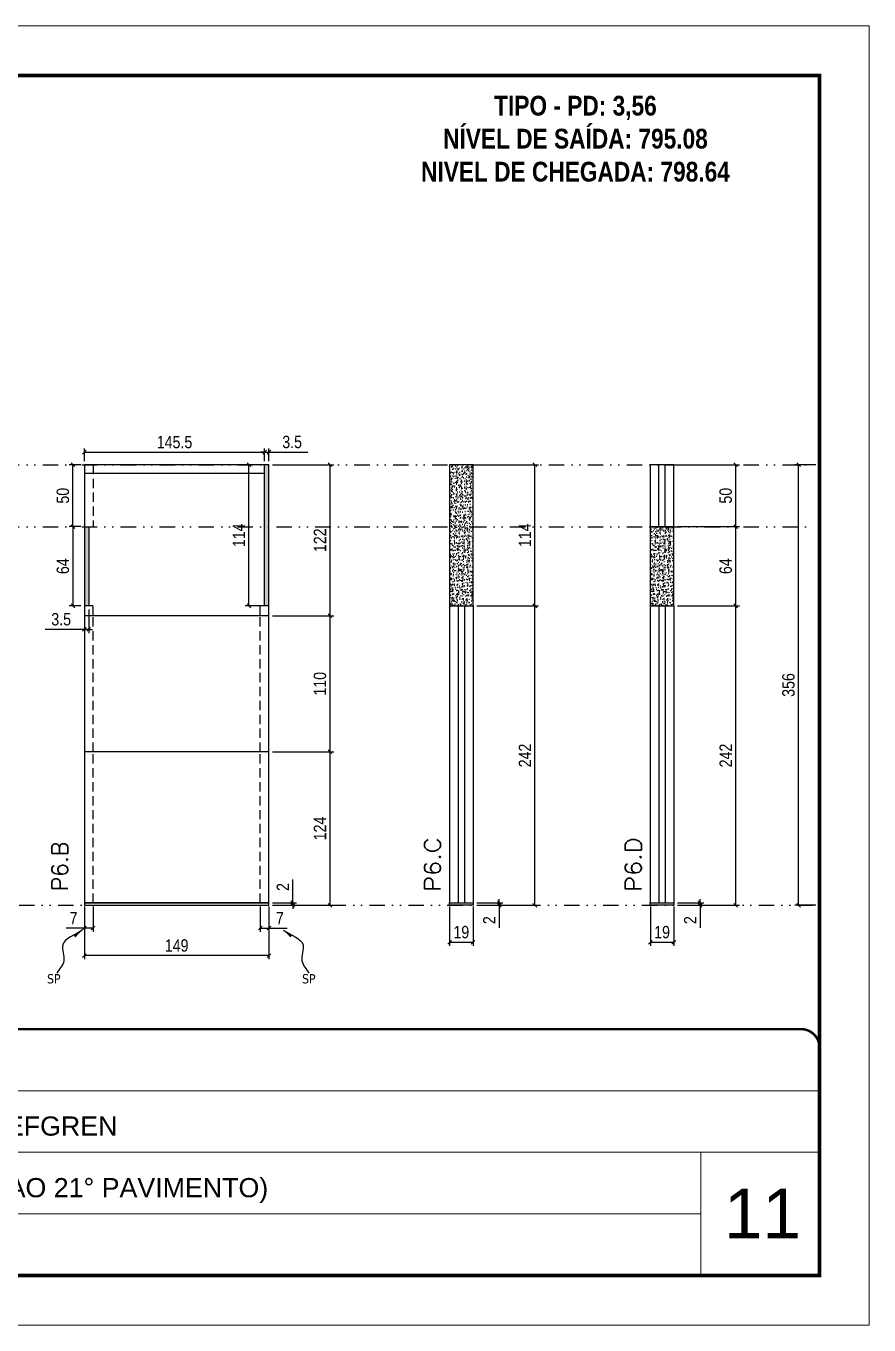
# Model space of a CAD drawing. Extents: x 14400 to 27878, y -21631 to 6985.
# Drawn here: x 18401 to 19082, y 3638 to 4688 of the extents above; entities that cross this region are included whole.
import ezdxf

# ---------------------------------------------------------------- set-up
doc = ezdxf.new("R2010")
doc.units = 0
for name, pattern in [('CONTINUO', [0]), ('DASHED', [0.75, 0.5, -0.25]), ('DIVIDE2', [0.625, 0.25, -0.125, 0, -0.125, 0, -0.125]), ('HIDDEN', [0.375, 0.25, -0.125])]:
    doc.linetypes.add(name, pattern=pattern)
for name, color, linetype, lineweight in [('CARIMBO', 255, 'Continuous', 9), ('Folhas', 255, 'Continuous', 9), ('SARRAFO DE PRESSAO', 251, 'DASHED', 9), ('Texto Seção', 7, 'Continuous', 15)]:
    doc.layers.add(name, color=color, linetype=linetype, lineweight=lineweight)
for name, color, linetype in [('COTA', 241, 'Continuous'), ('NOMENCLATURA', 7, 'Continuous'), ('Nível', 160, 'Continuous'), ('Painéis', 200, 'Continuous'), ('SARR_2.2x7', 40, 'Continuous'), ('Sarrafo de Pressão', 42, 'HIDDEN'), ('texto', 7, 'Continuous')]:
    doc.layers.add(name, color=color, linetype=linetype)
doc.styles.add('ARIAL', font='arial.ttf')
doc.styles.add('COTA TECNICA', font='techl___.ttf', dxfattribs={"height": 10})
doc.styles.add('COTA TECNICA-50', font='techl___.ttf', dxfattribs={"height": 10})
doc.styles.add('REGUA-120', font='ROMANS.shx', dxfattribs={"height": 15})
doc.styles.add('ROMANC', font='techb___.ttf', dxfattribs={"height": 2.5})
doc.styles.get("Standard").update_dxf_attribs({"font": 'arial.ttf'})
doc.dimstyles.new('COTA PAINEL-50', dxfattribs={"dimtxt": 10, "dimasz": 3, "dimexe": 3, "dimexo": 3, "dimgap": 3, "dimtad": 1, "dimdec": 1, "dimzin": 12, "dimdsep": 46, "dimtxsty": 'COTA TECNICA-50', "dimblk1": 'OBLIQUE', "dimblk2": 'OBLIQUE', "dimsah": 1, "dimcen": 0.9, "dimclrd": 4, "dimclre": 4, "dimclrt": 240, "dimadec": 1, "dimazin": 3, "dimtfac": 1, "dimtdec": 1, "dimtmove": 0, "dimatfit": 3, "dimfxl": 1, "dimtolj": 1, "dimtzin": 12, "dimarcsym": 0})
doc.dimstyles.new('PAINEL', dxfattribs={"dimtxt": 10, "dimasz": 3, "dimexe": 3, "dimexo": 3, "dimgap": 3, "dimtad": 1, "dimdec": 1, "dimzin": 12, "dimdsep": 46, "dimtxsty": 'COTA TECNICA', "dimblk1": 'OBLIQUE', "dimblk2": 'OBLIQUE', "dimsah": 1, "dimcen": 0.9, "dimclrd": 4, "dimclre": 4, "dimclrt": 240, "dimadec": 1, "dimazin": 3, "dimtfac": 1, "dimtdec": 1, "dimtmove": 0, "dimatfit": 3, "dimfxl": 1, "dimtolj": 1, "dimtzin": 12, "dimarcsym": 0})
doc.dimstyles.get("Standard").update_dxf_attribs({"dimtxt": 0.18, "dimasz": 0.18, "dimexe": 0.18, "dimexo": 0.0625, "dimgap": 0.09, "dimtad": 0, "dimtih": 1, "dimtoh": 1, "dimdec": 4, "dimzin": 0, "dimdsep": 46, "dimtxsty": 'Standard', "dimcen": 0.09, "dimadec": 0, "dimazin": 0, "dimtfac": 1, "dimtdec": 4, "dimtofl": 0, "dimtmove": 0, "dimatfit": 3, "dimfxl": 1, "dimtolj": 1, "dimtzin": 0, "dimarcsym": 0})

# ---------------------------------------------------------------- blocks, each defined once
blk = doc.blocks.new('9999999999')
at = {"color": 30, "linetype": 'CONTINUO'}
for p, q in [((98564.6, 34379.6), (99584, 34379.6)), ((98564.6, 34329.8), (99488, 34329.8)), ((99584, 34329.8), (99488, 34329.8)), ((99488, 34329.8), (99488, 34230.2)), ((98564.6, 34280), (99488, 34280))]:
    blk.add_line(p, q, dxfattribs=at)
at = {"color": 30, "linetype": 'CONTINUO', "const_width": 2}
blk.add_lwpolyline([(99584, 34230.2), (99584, 34414.4, 0.414214), (99569, 34429.4), (98229, 34429.4, 0.414214), (98214, 34414.4), (98214, 34245.2, 0.414214), (98229, 34230.2), (99584, 34230.2)], format="xyb", dxfattribs=at)
at = {"layer": 'Folhas'}
blk.add_lwpolyline([(98139, 34190.2), (99624, 34190.2), (99624, 35240.2), (98139, 35240.2)], close=True, dxfattribs=at)
at = {"layer": 'Folhas', "color": 30, "const_width": 3}
blk.add_lwpolyline([(98214, 34230.2), (99584, 34230.2), (99584, 35200.2), (98214, 35200.2)], close=True, dxfattribs=at)
at = {"color": 7, "linetype": 'Continuous', "ltscale": 5, "style": 'ARIAL'}
for s, p in [('LEAF LOEFGREN', (98837.7, 34343.3)), ('TIPO (7° AO 21° PAVIMENTO)', (98837.7, 34293.5))]:
    blk.add_text(s, height=15.483, dxfattribs=at).set_placement(p)
blk = doc.blocks.new('_Oblique')
at = {"color": 0, "linetype": 'ByBlock', "lineweight": -2}
blk.add_line((-0.5, -0.5), (0.5, 0.5), dxfattribs=at)
blk = doc.blocks.new('*D1038')
at = {"layer": 'COTA', "color": 4, "lineweight": -2, "transparency": 16777216}
for p, q in [((19039, 4332.9), (19022.1, 4332.9)), ((19025.1, 3976.9), (19025.1, 4332.9)), ((19039, 3976.9), (19022.1, 3976.9))]:
    blk.add_line(p, q, dxfattribs=at)
at = {"layer": 'Defpoints', "color": 0, "transparency": 16777216}
for p in [(19025.1, 4332.9), (19042, 4332.9), (19042, 3976.9)]:
    blk.add_point(p, dxfattribs=at)
at = {"layer": 'COTA', "color": 4, "lineweight": -2, "transparency": 16777216, "xscale": 3, "yscale": 3, "zscale": 3}
for p, rotation in [((19025.1, 4332.9), 90), ((19025.1, 3976.9), 270)]:
    blk.add_blockref('_Oblique', p, dxfattribs=dict(at, rotation=rotation))
at = {"layer": 'COTA', "color": 240, "transparency": 16777216, "insert": (19016.9, 4154.9), "char_height": 10, "attachment_point": 5, "rotation": 90, "style": 'COTA TECNICA'}
blk.add_mtext('\\A1;356', dxfattribs=at)
blk = doc.blocks.new('*D1028')
at = {"layer": 'COTA', "color": 4, "lineweight": -2, "transparency": 16777216}
for p, q in [((18448.1, 3975.9), (18448.1, 3933.2)), ((18597.1, 3975.9), (18597.1, 3933.2)), ((18597.1, 3936.2), (18448.1, 3936.2))]:
    blk.add_line(p, q, dxfattribs=at)
at = {"layer": 'Defpoints', "color": 0, "transparency": 16777216}
for p in [(18448.1, 3978.9), (18597.1, 3978.9), (18448.1, 3936.2)]:
    blk.add_point(p, dxfattribs=at)
at = {"layer": 'COTA', "color": 4, "lineweight": -2, "transparency": 16777216, "xscale": 3, "yscale": 3, "zscale": 3, "rotation": 180}
blk.add_blockref('_Oblique', (18448.1, 3936.2), dxfattribs=at)
at = {"layer": 'COTA', "color": 4, "lineweight": -2, "transparency": 16777216, "xscale": 3, "yscale": 3, "zscale": 3}
blk.add_blockref('_Oblique', (18597.1, 3936.2), dxfattribs=at)
at = {"layer": 'COTA', "color": 240, "transparency": 16777216, "insert": (18522.6, 3944.3), "char_height": 10, "attachment_point": 5, "style": 'COTA TECNICA'}
blk.add_mtext('\\A1;149', dxfattribs=at)
blk = doc.blocks.new('*D1029')
at = {"layer": 'COTA', "color": 4, "lineweight": -2, "transparency": 16777216}
for p, q in [((18590.1, 3975.9), (18590.1, 3955.4)), ((18597.1, 3973.9), (18597.1, 3955.4)), ((18590.1, 3958.4), (18597.1, 3958.4)), ((18597.1, 3958.4), (18611.9, 3958.4))]:
    blk.add_line(p, q, dxfattribs=at)
at = {"layer": 'Defpoints', "color": 0, "transparency": 16777216}
for p in [(18590.1, 3978.9), (18597.1, 3976.9), (18597.1, 3958.4)]:
    blk.add_point(p, dxfattribs=at)
at = {"layer": 'COTA', "color": 4, "lineweight": -2, "transparency": 16777216, "xscale": 3, "yscale": 3, "zscale": 3, "rotation": 180}
blk.add_blockref('_Oblique', (18590.1, 3958.4), dxfattribs=at)
at = {"layer": 'COTA', "color": 4, "lineweight": -2, "transparency": 16777216, "xscale": 3, "yscale": 3, "zscale": 3}
blk.add_blockref('_Oblique', (18597.1, 3958.4), dxfattribs=at)
at = {"layer": 'COTA', "color": 240, "transparency": 16777216, "insert": (18606, 3966.4), "char_height": 10, "attachment_point": 5, "style": 'COTA TECNICA-50'}
blk.add_mtext('\\A1;7', dxfattribs=at)
blk = doc.blocks.new('*D1030')
at = {"layer": 'COTA', "color": 4, "lineweight": -2, "transparency": 16777216}
for p, q in [((18448.1, 3973.9), (18448.1, 3955.4)), ((18455.1, 3975.9), (18455.1, 3955.4)), ((18448.1, 3958.4), (18433.4, 3958.4)), ((18455.1, 3958.4), (18448.1, 3958.4))]:
    blk.add_line(p, q, dxfattribs=at)
at = {"layer": 'Defpoints', "color": 0, "transparency": 16777216}
for p in [(18448.1, 3976.9), (18455.1, 3978.9), (18448.1, 3958.4)]:
    blk.add_point(p, dxfattribs=at)
at = {"layer": 'COTA', "color": 4, "lineweight": -2, "transparency": 16777216, "xscale": 3, "yscale": 3, "zscale": 3, "rotation": 180}
blk.add_blockref('_Oblique', (18448.1, 3958.4), dxfattribs=at)
at = {"layer": 'COTA', "color": 4, "lineweight": -2, "transparency": 16777216, "xscale": 3, "yscale": 3, "zscale": 3}
blk.add_blockref('_Oblique', (18455.1, 3958.4), dxfattribs=at)
at = {"layer": 'COTA', "color": 240, "transparency": 16777216, "insert": (18439.3, 3966.4), "char_height": 10, "attachment_point": 5, "style": 'COTA TECNICA-50'}
blk.add_mtext('\\A1;7', dxfattribs=at)
blk = doc.blocks.new('*D1043')
at = {"layer": 'COTA', "color": 4, "linetype": 'ByBlock', "lineweight": -2, "transparency": 16777216}
for p, q in [((18600.1, 4100.9), (18649.5, 4100.9)), ((18646.5, 3976.9), (18646.5, 4100.9)), ((18600.1, 3976.9), (18649.5, 3976.9))]:
    blk.add_line(p, q, dxfattribs=at)
at = {"layer": 'Defpoints', "color": 0, "linetype": 'ByBlock', "transparency": 16777216}
for p in [(18597.1, 4100.9), (18646.5, 4100.9), (18597.1, 3976.9)]:
    blk.add_point(p, dxfattribs=at)
at = {"layer": 'COTA', "color": 4, "linetype": 'ByBlock', "lineweight": -2, "transparency": 16777216, "xscale": 3, "yscale": 3, "zscale": 3}
for p, rotation in [((18646.5, 4100.9), 90), ((18646.5, 3976.9), 270)]:
    blk.add_blockref('_Oblique', p, dxfattribs=dict(at, rotation=rotation))
at = {"layer": 'COTA', "color": 240, "linetype": 'ByBlock', "transparency": 16777216, "insert": (18638.4, 4038.9), "char_height": 10, "attachment_point": 5, "rotation": 90, "style": 'COTA TECNICA'}
blk.add_mtext('\\A1;124', dxfattribs=at)
blk = doc.blocks.new('*D1031')
at = {"layer": 'COTA', "color": 4, "lineweight": -2, "transparency": 16777216}
for p, q in [((18616.4, 3978.9), (18616.4, 3997.7)), ((18600.1, 3978.9), (18619.4, 3978.9)), ((18600.1, 3976.9), (18619.4, 3976.9)), ((18616.4, 3976.9), (18616.4, 3978.9)), ((18616.4, 3976.9), (18616.4, 3973.9))]:
    blk.add_line(p, q, dxfattribs=at)
at = {"layer": 'Defpoints', "color": 0, "transparency": 16777216}
for p in [(18597.1, 3978.9), (18597.1, 3976.9), (18616.4, 3976.9)]:
    blk.add_point(p, dxfattribs=at)
at = {"layer": 'COTA', "color": 4, "lineweight": -2, "transparency": 16777216, "xscale": 3, "yscale": 3, "zscale": 3}
for p, rotation in [((18616.4, 3978.9), 270), ((18616.4, 3976.9), 90)]:
    blk.add_blockref('_Oblique', p, dxfattribs=dict(at, rotation=rotation))
at = {"layer": 'COTA', "color": 240, "transparency": 16777216, "insert": (18608.4, 3991.6), "char_height": 10, "attachment_point": 5, "rotation": 90, "style": 'COTA TECNICA-50'}
blk.add_mtext('\\A1;2', dxfattribs=at)
blk = doc.blocks.new('*D1044')
at = {"layer": 'COTA', "color": 4, "linetype": 'ByBlock', "lineweight": -2, "transparency": 16777216}
for p, q in [((18600.1, 4100.9), (18649.5, 4100.9)), ((18646.5, 3976.9), (18646.5, 4100.9)), ((18600.1, 3976.9), (18649.5, 3976.9))]:
    blk.add_line(p, q, dxfattribs=at)
at = {"layer": 'Defpoints', "color": 0, "linetype": 'ByBlock', "transparency": 16777216}
for p in [(18597.1, 4100.9), (18646.5, 4100.9), (18597.1, 3976.9)]:
    blk.add_point(p, dxfattribs=at)
at = {"layer": 'COTA', "color": 4, "linetype": 'ByBlock', "lineweight": -2, "transparency": 16777216, "xscale": 3, "yscale": 3, "zscale": 3}
for p, rotation in [((18646.5, 4100.9), 90), ((18646.5, 3976.9), 270)]:
    blk.add_blockref('_Oblique', p, dxfattribs=dict(at, rotation=rotation))
at = {"layer": 'COTA', "color": 240, "linetype": 'ByBlock', "transparency": 16777216, "insert": (18638.4, 4038.9), "char_height": 10, "attachment_point": 5, "rotation": 90, "style": 'COTA TECNICA'}
blk.add_mtext('\\A1;124', dxfattribs=at)
blk = doc.blocks.new('*D1045')
at = {"layer": 'COTA', "color": 4, "lineweight": -2, "transparency": 16777216}
for p, q in [((18600.1, 4210.9), (18649.5, 4210.9)), ((18646.5, 4100.9), (18646.5, 4210.9)), ((18600.1, 4100.9), (18649.5, 4100.9))]:
    blk.add_line(p, q, dxfattribs=at)
at = {"layer": 'Defpoints', "color": 0, "transparency": 16777216}
for p in [(18597.1, 4210.9), (18646.5, 4210.9), (18597.1, 4100.9)]:
    blk.add_point(p, dxfattribs=at)
at = {"layer": 'COTA', "color": 4, "lineweight": -2, "transparency": 16777216, "xscale": 3, "yscale": 3, "zscale": 3}
for p, rotation in [((18646.5, 4210.9), 90), ((18646.5, 4100.9), 270)]:
    blk.add_blockref('_Oblique', p, dxfattribs=dict(at, rotation=rotation))
at = {"layer": 'COTA', "color": 240, "transparency": 16777216, "insert": (18638.4, 4155.9), "char_height": 10, "attachment_point": 5, "rotation": 90, "style": 'COTA TECNICA'}
blk.add_mtext('\\A1;110', dxfattribs=at)
blk = doc.blocks.new('*D1032')
at = {"layer": 'COTA', "color": 4, "lineweight": -2, "transparency": 16777216}
for p, q in [((18743.1, 3975.9), (18743.1, 3944)), ((18762.1, 3975.9), (18762.1, 3944)), ((18743.1, 3947), (18762.1, 3947))]:
    blk.add_line(p, q, dxfattribs=at)
at = {"layer": 'Defpoints', "color": 0, "transparency": 16777216}
for p in [(18743.1, 3978.9), (18762.1, 3978.9), (18762.1, 3947)]:
    blk.add_point(p, dxfattribs=at)
at = {"layer": 'COTA', "color": 4, "lineweight": -2, "transparency": 16777216, "xscale": 3, "yscale": 3, "zscale": 3, "rotation": 180}
blk.add_blockref('_Oblique', (18743.1, 3947), dxfattribs=at)
at = {"layer": 'COTA', "color": 4, "lineweight": -2, "transparency": 16777216, "xscale": 3, "yscale": 3, "zscale": 3}
blk.add_blockref('_Oblique', (18762.1, 3947), dxfattribs=at)
at = {"layer": 'COTA', "color": 240, "transparency": 16777216, "insert": (18752.6, 3955.1), "char_height": 10, "attachment_point": 5, "style": 'COTA TECNICA'}
blk.add_mtext('\\A1;19', dxfattribs=at)
blk = doc.blocks.new('*D1033')
at = {"layer": 'COTA', "color": 4, "lineweight": -2, "transparency": 16777216}
for p, q in [((18783.2, 3978.9), (18783.2, 3981.9)), ((18765.1, 3978.9), (18786.2, 3978.9)), ((18765.1, 3976.9), (18786.2, 3976.9)), ((18783.2, 3978.9), (18783.2, 3976.9)), ((18783.2, 3976.9), (18783.2, 3958.7))]:
    blk.add_line(p, q, dxfattribs=at)
at = {"layer": 'Defpoints', "color": 0, "transparency": 16777216}
for p in [(18762.1, 3978.9), (18762.1, 3976.9), (18783.2, 3978.9)]:
    blk.add_point(p, dxfattribs=at)
at = {"layer": 'COTA', "color": 4, "lineweight": -2, "transparency": 16777216, "xscale": 3, "yscale": 3, "zscale": 3}
for p, rotation in [((18783.2, 3978.9), 270), ((18783.2, 3976.9), 90)]:
    blk.add_blockref('_Oblique', p, dxfattribs=dict(at, rotation=rotation))
at = {"layer": 'COTA', "color": 240, "transparency": 16777216, "insert": (18775.2, 3964.8), "char_height": 10, "attachment_point": 5, "rotation": 90, "style": 'COTA TECNICA-50'}
blk.add_mtext('\\A1;2', dxfattribs=at)
blk = doc.blocks.new('*D1034')
at = {"layer": 'COTA', "color": 4, "lineweight": -2, "transparency": 16777216}
for p, q in [((18765.1, 4218.9), (18815, 4218.9)), ((18812, 3976.9), (18812, 4218.9)), ((18765.1, 3976.9), (18815, 3976.9))]:
    blk.add_line(p, q, dxfattribs=at)
at = {"layer": 'Defpoints', "color": 0, "transparency": 16777216}
for p in [(18762.1, 4218.9), (18812, 4218.9), (18762.1, 3976.9)]:
    blk.add_point(p, dxfattribs=at)
at = {"layer": 'COTA', "color": 4, "lineweight": -2, "transparency": 16777216, "xscale": 3, "yscale": 3, "zscale": 3}
for p, rotation in [((18812, 4218.9), 90), ((18812, 3976.9), 270)]:
    blk.add_blockref('_Oblique', p, dxfattribs=dict(at, rotation=rotation))
at = {"layer": 'COTA', "color": 240, "transparency": 16777216, "insert": (18804, 4097.9), "char_height": 10, "attachment_point": 5, "rotation": 90, "style": 'COTA TECNICA-50'}
blk.add_mtext('\\A1;242', dxfattribs=at)
blk = doc.blocks.new('*D1035')
at = {"layer": 'COTA', "color": 4, "lineweight": -2, "transparency": 16777216}
for p, q in [((18905.3, 3975.9), (18905.3, 3944)), ((18924.3, 3975.9), (18924.3, 3944)), ((18905.3, 3947), (18924.3, 3947))]:
    blk.add_line(p, q, dxfattribs=at)
at = {"layer": 'Defpoints', "color": 0, "transparency": 16777216}
for p in [(18905.3, 3978.9), (18924.3, 3978.9), (18924.3, 3947)]:
    blk.add_point(p, dxfattribs=at)
at = {"layer": 'COTA', "color": 4, "lineweight": -2, "transparency": 16777216, "xscale": 3, "yscale": 3, "zscale": 3, "rotation": 180}
blk.add_blockref('_Oblique', (18905.3, 3947), dxfattribs=at)
at = {"layer": 'COTA', "color": 4, "lineweight": -2, "transparency": 16777216, "xscale": 3, "yscale": 3, "zscale": 3}
blk.add_blockref('_Oblique', (18924.3, 3947), dxfattribs=at)
at = {"layer": 'COTA', "color": 240, "transparency": 16777216, "insert": (18914.8, 3955.1), "char_height": 10, "attachment_point": 5, "style": 'COTA TECNICA'}
blk.add_mtext('\\A1;19', dxfattribs=at)
blk = doc.blocks.new('*D1036')
at = {"layer": 'COTA', "color": 4, "lineweight": -2, "transparency": 16777216}
for p, q in [((18945.5, 3978.9), (18945.5, 3981.9)), ((18927.3, 3978.9), (18948.5, 3978.9)), ((18927.3, 3976.9), (18948.5, 3976.9)), ((18945.5, 3978.9), (18945.5, 3976.9)), ((18945.5, 3976.9), (18945.5, 3958.7))]:
    blk.add_line(p, q, dxfattribs=at)
at = {"layer": 'Defpoints', "color": 0, "transparency": 16777216}
for p in [(18924.3, 3978.9), (18924.3, 3976.9), (18945.5, 3978.9)]:
    blk.add_point(p, dxfattribs=at)
at = {"layer": 'COTA', "color": 4, "lineweight": -2, "transparency": 16777216, "xscale": 3, "yscale": 3, "zscale": 3}
for p, rotation in [((18945.5, 3978.9), 270), ((18945.5, 3976.9), 90)]:
    blk.add_blockref('_Oblique', p, dxfattribs=dict(at, rotation=rotation))
at = {"layer": 'COTA', "color": 240, "transparency": 16777216, "insert": (18937.5, 3964.8), "char_height": 10, "attachment_point": 5, "rotation": 90, "style": 'COTA TECNICA-50'}
blk.add_mtext('\\A1;2', dxfattribs=at)
blk = doc.blocks.new('*D1037')
at = {"layer": 'COTA', "color": 4, "lineweight": -2, "transparency": 16777216}
for p, q in [((18927.3, 4218.9), (18977.3, 4218.9)), ((18974.3, 3976.9), (18974.3, 4218.9)), ((18927.3, 3976.9), (18977.3, 3976.9))]:
    blk.add_line(p, q, dxfattribs=at)
at = {"layer": 'Defpoints', "color": 0, "transparency": 16777216}
for p in [(18924.3, 4218.9), (18974.3, 4218.9), (18924.3, 3976.9)]:
    blk.add_point(p, dxfattribs=at)
at = {"layer": 'COTA', "color": 4, "lineweight": -2, "transparency": 16777216, "xscale": 3, "yscale": 3, "zscale": 3}
for p, rotation in [((18974.3, 4218.9), 90), ((18974.3, 3976.9), 270)]:
    blk.add_blockref('_Oblique', p, dxfattribs=dict(at, rotation=rotation))
at = {"layer": 'COTA', "color": 240, "transparency": 16777216, "insert": (18966.2, 4097.9), "char_height": 10, "attachment_point": 5, "rotation": 90, "style": 'COTA TECNICA-50'}
blk.add_mtext('\\A1;242', dxfattribs=at)
blk = doc.blocks.new('*D1046')
at = {"layer": 'COTA', "color": 4, "lineweight": -2, "transparency": 16777216}
for p, q in [((18765.1, 4332.9), (18815, 4332.9)), ((18812, 4218.9), (18812, 4332.9)), ((18765.1, 4218.9), (18815, 4218.9))]:
    blk.add_line(p, q, dxfattribs=at)
at = {"layer": 'Defpoints', "color": 0, "transparency": 16777216}
for p in [(18762.1, 4332.9), (18812, 4332.9), (18762.1, 4218.9)]:
    blk.add_point(p, dxfattribs=at)
at = {"layer": 'COTA', "color": 4, "lineweight": -2, "transparency": 16777216, "xscale": 3, "yscale": 3, "zscale": 3}
for p, rotation in [((18812, 4332.9), 90), ((18812, 4218.9), 270)]:
    blk.add_blockref('_Oblique', p, dxfattribs=dict(at, rotation=rotation))
at = {"layer": 'COTA', "color": 240, "transparency": 16777216, "insert": (18804, 4275.9), "char_height": 10, "attachment_point": 5, "rotation": 90, "style": 'COTA TECNICA'}
blk.add_mtext('\\A1;114', dxfattribs=at)
blk = doc.blocks.new('*D1047')
at = {"layer": 'COTA', "color": 4, "lineweight": -2, "transparency": 16777216}
for p, q in [((18927.3, 4282.9), (18977.3, 4282.9)), ((18974.3, 4218.9), (18974.3, 4282.9)), ((18927.3, 4218.9), (18977.3, 4218.9))]:
    blk.add_line(p, q, dxfattribs=at)
at = {"layer": 'Defpoints', "color": 0, "transparency": 16777216}
for p in [(18924.3, 4282.9), (18974.3, 4282.9), (18924.3, 4218.9)]:
    blk.add_point(p, dxfattribs=at)
at = {"layer": 'COTA', "color": 4, "lineweight": -2, "transparency": 16777216, "xscale": 3, "yscale": 3, "zscale": 3}
for p, rotation in [((18974.3, 4282.9), 90), ((18974.3, 4218.9), 270)]:
    blk.add_blockref('_Oblique', p, dxfattribs=dict(at, rotation=rotation))
at = {"layer": 'COTA', "color": 240, "transparency": 16777216, "insert": (18966.2, 4250.9), "char_height": 10, "attachment_point": 5, "rotation": 90, "style": 'COTA TECNICA'}
blk.add_mtext('\\A1;64', dxfattribs=at)
blk = doc.blocks.new('*D1048')
at = {"layer": 'COTA', "color": 4, "lineweight": -2, "transparency": 16777216}
for p, q in [((18927.3, 4332.9), (18977.3, 4332.9)), ((18974.3, 4282.9), (18974.3, 4332.9)), ((18927.3, 4282.9), (18977.3, 4282.9))]:
    blk.add_line(p, q, dxfattribs=at)
at = {"layer": 'Defpoints', "color": 0, "transparency": 16777216}
for p in [(18924.3, 4332.9), (18974.3, 4332.9), (18924.3, 4282.9)]:
    blk.add_point(p, dxfattribs=at)
at = {"layer": 'COTA', "color": 4, "lineweight": -2, "transparency": 16777216, "xscale": 3, "yscale": 3, "zscale": 3}
for p, rotation in [((18974.3, 4332.9), 90), ((18974.3, 4282.9), 270)]:
    blk.add_blockref('_Oblique', p, dxfattribs=dict(at, rotation=rotation))
at = {"layer": 'COTA', "color": 240, "transparency": 16777216, "insert": (18966.2, 4307.9), "char_height": 10, "attachment_point": 5, "rotation": 90, "style": 'COTA TECNICA'}
blk.add_mtext('\\A1;50', dxfattribs=at)
blk = doc.blocks.new('*D2818')
at = {"layer": 'COTA', "color": 4, "lineweight": -2, "transparency": 16777216}
for p, q in [((18600.1, 4332.9), (18649.5, 4332.9)), ((18646.5, 4210.9), (18646.5, 4332.9)), ((18600.1, 4210.9), (18649.5, 4210.9))]:
    blk.add_line(p, q, dxfattribs=at)
at = {"layer": 'Defpoints', "color": 0, "transparency": 16777216}
for p in [(18597.1, 4332.9), (18646.5, 4332.9), (18597.1, 4210.9)]:
    blk.add_point(p, dxfattribs=at)
at = {"layer": 'COTA', "color": 4, "lineweight": -2, "transparency": 16777216, "xscale": 3, "yscale": 3, "zscale": 3}
for p, rotation in [((18646.5, 4332.9), 90), ((18646.5, 4210.9), 270)]:
    blk.add_blockref('_Oblique', p, dxfattribs=dict(at, rotation=rotation))
at = {"layer": 'COTA', "color": 240, "transparency": 16777216, "insert": (18638.4, 4271.9), "char_height": 10, "attachment_point": 5, "rotation": 90, "style": 'COTA TECNICA'}
blk.add_mtext('\\A1;122', dxfattribs=at)
blk = doc.blocks.new('*D2819')
at = {"layer": 'COTA', "color": 4, "lineweight": -2, "transparency": 16777216}
for p, q in [((18448.1, 4215.9), (18448.1, 4196.8)), ((18451.6, 4215.9), (18451.6, 4196.8)), ((18448.1, 4199.8), (18416.5, 4199.8)), ((18451.6, 4199.8), (18448.1, 4199.8)), ((18451.6, 4199.8), (18454.6, 4199.8))]:
    blk.add_line(p, q, dxfattribs=at)
at = {"layer": 'Defpoints', "color": 0, "transparency": 16777216}
for p in [(18448.1, 4218.9), (18451.6, 4218.9), (18448.1, 4199.8)]:
    blk.add_point(p, dxfattribs=at)
at = {"layer": 'COTA', "color": 4, "lineweight": -2, "transparency": 16777216, "xscale": 3, "yscale": 3, "zscale": 3}
blk.add_blockref('_Oblique', (18448.1, 4199.8), dxfattribs=at)
at = {"layer": 'COTA', "color": 4, "lineweight": -2, "transparency": 16777216, "xscale": 3, "yscale": 3, "zscale": 3, "rotation": 180}
blk.add_blockref('_Oblique', (18451.6, 4199.8), dxfattribs=at)
at = {"layer": 'COTA', "color": 240, "transparency": 16777216, "insert": (18429.3, 4208), "char_height": 10, "attachment_point": 5, "style": 'COTA TECNICA'}
blk.add_mtext('\\A1;3.5', dxfattribs=at)
blk = doc.blocks.new('*D2820')
at = {"layer": 'COTA', "color": 4, "lineweight": -2, "transparency": 16777216}
for p, q in [((18445.1, 4282.9), (18435.8, 4282.9)), ((18438.8, 4282.9), (18438.8, 4218.9)), ((18445.1, 4218.9), (18435.8, 4218.9))]:
    blk.add_line(p, q, dxfattribs=at)
at = {"layer": 'Defpoints', "color": 0, "transparency": 16777216}
for p in [(18448.1, 4282.9), (18438.8, 4218.9), (18448.1, 4218.9)]:
    blk.add_point(p, dxfattribs=at)
at = {"layer": 'COTA', "color": 4, "lineweight": -2, "transparency": 16777216, "xscale": 3, "yscale": 3, "zscale": 3}
for p, rotation in [((18438.8, 4282.9), 90), ((18438.8, 4218.9), 270)]:
    blk.add_blockref('_Oblique', p, dxfattribs=dict(at, rotation=rotation))
at = {"layer": 'COTA', "color": 240, "transparency": 16777216, "insert": (18430.7, 4250.9), "char_height": 10, "attachment_point": 5, "rotation": 90, "style": 'COTA TECNICA'}
blk.add_mtext('\\A1;64', dxfattribs=at)
blk = doc.blocks.new('*D2821')
at = {"layer": 'COTA', "color": 4, "lineweight": -2, "transparency": 16777216}
for p, q in [((18445.1, 4332.9), (18435.8, 4332.9)), ((18438.8, 4282.9), (18438.8, 4332.9)), ((18445.1, 4282.9), (18435.8, 4282.9))]:
    blk.add_line(p, q, dxfattribs=at)
at = {"layer": 'Defpoints', "color": 0, "transparency": 16777216}
for p in [(18438.8, 4332.9), (18448.1, 4332.9), (18448.1, 4282.9)]:
    blk.add_point(p, dxfattribs=at)
at = {"layer": 'COTA', "color": 4, "lineweight": -2, "transparency": 16777216, "xscale": 3, "yscale": 3, "zscale": 3}
for p, rotation in [((18438.8, 4332.9), 90), ((18438.8, 4282.9), 270)]:
    blk.add_blockref('_Oblique', p, dxfattribs=dict(at, rotation=rotation))
at = {"layer": 'COTA', "color": 240, "transparency": 16777216, "insert": (18430.7, 4307.9), "char_height": 10, "attachment_point": 5, "rotation": 90, "style": 'COTA TECNICA'}
blk.add_mtext('\\A1;50', dxfattribs=at)
blk = doc.blocks.new('*D2822')
at = {"layer": 'COTA', "color": 4, "lineweight": -2, "transparency": 16777216}
for p, q in [((18448.1, 4335.9), (18448.1, 4346.1)), ((18448.1, 4343.1), (18593.6, 4343.1)), ((18593.6, 4335.9), (18593.6, 4346.1))]:
    blk.add_line(p, q, dxfattribs=at)
at = {"layer": 'Defpoints', "color": 0, "transparency": 16777216}
for p in [(18593.6, 4343.1), (18448.1, 4332.9), (18593.6, 4332.9)]:
    blk.add_point(p, dxfattribs=at)
at = {"layer": 'COTA', "color": 4, "lineweight": -2, "transparency": 16777216, "xscale": 3, "yscale": 3, "zscale": 3, "rotation": 180}
blk.add_blockref('_Oblique', (18448.1, 4343.1), dxfattribs=at)
at = {"layer": 'COTA', "color": 4, "lineweight": -2, "transparency": 16777216, "xscale": 3, "yscale": 3, "zscale": 3}
blk.add_blockref('_Oblique', (18593.6, 4343.1), dxfattribs=at)
at = {"layer": 'COTA', "color": 240, "transparency": 16777216, "insert": (18520.9, 4351.2), "char_height": 10, "attachment_point": 5, "style": 'COTA TECNICA'}
blk.add_mtext('\\A1;145.5', dxfattribs=at)
blk = doc.blocks.new('*D2823')
at = {"layer": 'COTA', "color": 4, "lineweight": -2, "transparency": 16777216}
for p, q in [((18593.6, 4343.1), (18590.6, 4343.1)), ((18593.6, 4335.9), (18593.6, 4346.1)), ((18593.6, 4343.1), (18597.1, 4343.1)), ((18597.1, 4335.9), (18597.1, 4346.1)), ((18597.1, 4343.1), (18628.7, 4343.1))]:
    blk.add_line(p, q, dxfattribs=at)
at = {"layer": 'Defpoints', "color": 0, "transparency": 16777216}
for p in [(18597.1, 4343.1), (18593.6, 4332.9), (18597.1, 4332.9)]:
    blk.add_point(p, dxfattribs=at)
at = {"layer": 'COTA', "color": 4, "lineweight": -2, "transparency": 16777216, "xscale": 3, "yscale": 3, "zscale": 3}
blk.add_blockref('_Oblique', (18593.6, 4343.1), dxfattribs=at)
at = {"layer": 'COTA', "color": 4, "lineweight": -2, "transparency": 16777216, "xscale": 3, "yscale": 3, "zscale": 3, "rotation": 180}
blk.add_blockref('_Oblique', (18597.1, 4343.1), dxfattribs=at)
at = {"layer": 'COTA', "color": 240, "transparency": 16777216, "insert": (18615.9, 4351.3), "char_height": 10, "attachment_point": 5, "style": 'COTA TECNICA'}
blk.add_mtext('\\A1;3.5', dxfattribs=at)
blk = doc.blocks.new('*D3166')
at = {"layer": 'COTA', "color": 4, "lineweight": -2, "transparency": 16777216}
for p, q in [((18590.6, 4332.9), (18578, 4332.9)), ((18581, 4218.9), (18581, 4332.9)), ((18590.6, 4218.9), (18578, 4218.9))]:
    blk.add_line(p, q, dxfattribs=at)
at = {"layer": 'Defpoints', "color": 0, "transparency": 16777216}
for p in [(18581, 4332.9), (18593.6, 4332.9), (18593.6, 4218.9)]:
    blk.add_point(p, dxfattribs=at)
at = {"layer": 'COTA', "color": 4, "lineweight": -2, "transparency": 16777216, "xscale": 3, "yscale": 3, "zscale": 3}
for p, rotation in [((18581, 4332.9), 90), ((18581, 4218.9), 270)]:
    blk.add_blockref('_Oblique', p, dxfattribs=dict(at, rotation=rotation))
at = {"layer": 'COTA', "color": 240, "transparency": 16777216, "insert": (18572.9, 4275.9), "char_height": 10, "attachment_point": 5, "rotation": 90, "style": 'COTA TECNICA'}
blk.add_mtext('\\A1;114', dxfattribs=at)

msp = doc.modelspace()

# ---------------------------------------------------------------- hatches: boundary and pattern name
at = {"layer": 'COTA'}
h = msp.add_hatch(dxfattribs=at)
h.set_pattern_fill('AR-CONC', color=256, scale=0.03)
h.paths.add_polyline_path([(18451.638, 4282.86), (18448.138, 4282.86), (18448.138, 4218.86), (18451.638, 4218.86)])
h.paths.add_polyline_path([(18597.138, 4332.86), (18593.638, 4332.86), (18593.638, 4282.86), (18597.138, 4282.86)])
h.paths.add_polyline_path([(18597.138, 4282.86), (18593.638, 4282.86), (18593.638, 4218.86), (18597.138, 4218.86)])
h = msp.add_hatch(dxfattribs=at)
h.set_pattern_fill('AR-CONC', color=256, scale=0.03)
h.paths.add_polyline_path([(18762.053, 4332.86), (18743.053, 4332.86), (18743.053, 4218.86), (18762.053, 4218.86)])
h = msp.add_hatch(dxfattribs=at)
h.set_pattern_fill('AR-CONC', color=256, scale=0.03)
h.set_pattern_definition([(50, (162.225, 0), (5.4655401, -0.4781726), [0.5715, -6.2865]), (355, (162.225, 0), (-1.0573026, 5.7317054), [0.4572, -5.0292175]), (100.451445, (162.6803, -0.04), (4.4082374, 5.2535326), [0.4857003, -5.3427073]), (46.1842, (162.225, 1.524), (8.1323712, -1.2612698), [0.85725, -9.42975]), (96.635558, (162.9025, 1.419), (7.122124, 7.4227837), [0.7285507, -8.0140682]), (351.18415, (162.225, 1.524), (7.122124, 7.4227837), [0.685799, -7.543792]), (21, (162.987, 1.143), (4.5484317, -3.0679559), [0.5715, -6.2865]), (326, (162.987, 1.143), (1.8540609, 5.525639), [0.4572, -5.0292]), (71.451445, (163.366, 0.8873), (6.4024926, 2.457683), [0.4857003, -5.3426981]), (37.5, (162.2248, 0), (0.0926581, 2.53665117), [0, -4.96824, 0, -5.1054, 0, -5.04825]), (7.5, (162.2248, 0), (2.00458988, 3.00541724), [0, -2.91084, 0, -4.85394, 0, -1.92405]), (327.5, (160.5256, 0), (4.06771786, -0.17186232), [0, -1.905, 0, -5.9436, 0, -7.8867]), (317.5, (159.7636, 0), (4.44387544, 0.7627947), [0, -2.4765, 0, -3.94716, 0, -5.6007])])
h.paths.add_polyline_path([(18924.278, 4282.86), (18905.278, 4282.86), (18905.278, 4218.86), (18924.278, 4218.86)])

# ---------------------------------------------------------------- linework, layer by layer
for p, q in [((18597.138, 4332.86), (18593.638, 4332.86)), ((18597.138, 4218.86), (18597.138, 4332.86)), ((18448.138, 4282.86), (18448.138, 4218.86))]:
    msp.add_line(p, q, dxfattribs=at)
for points in [[(18743.053, 4218.86), (18762.053, 4218.86), (18762.053, 4332.86), (18743.053, 4332.86)], [(18905.278, 4218.86), (18924.278, 4218.86), (18924.278, 4282.86), (18905.278, 4282.86)]]:
    msp.add_lwpolyline(points, close=True, dxfattribs=at)
at = {"layer": 'Nível', "color": 4, "linetype": 'DIVIDE2', "ltscale": 50}
for p, q in [((18099.95, 4332.86), (19041.967, 4332.86)), ((18099.95, 4282.86), (19041.967, 4282.86)), ((17671.967, 3976.86), (19041.967, 3976.86))]:
    msp.add_line(p, q, dxfattribs=at)
at = {"layer": 'Painéis'}
for p, q in [((18448.138, 4332.86), (18448.138, 4282.86)), ((18593.638, 4332.86), (18448.138, 4332.86)), ((18593.638, 4218.86), (18593.638, 4332.86)), ((18448.138, 4282.86), (18455.138, 4282.86)), ((18451.638, 4282.86), (18451.638, 4218.86)), ((18455.138, 4218.86), (18448.138, 4218.86)), ((18448.138, 4218.86), (18448.138, 3978.86)), ((18597.138, 4210.86), (18448.138, 4210.86)), ((18597.138, 4218.86), (18590.138, 4218.86)), ((18597.138, 3978.86), (18597.138, 4218.86)), ((18743.053, 4218.86), (18743.053, 3978.86)), ((18743.053, 4218.86), (18762.053, 4218.86)), ((18762.053, 4218.86), (18762.053, 3978.86)), ((18905.278, 4218.86), (18905.278, 3978.86)), ((18905.278, 4218.86), (18924.278, 4218.86)), ((18924.278, 4218.86), (18924.278, 3978.86)), ((18597.138, 4100.86), (18448.138, 4100.86)), ((18448.138, 3978.86), (18597.138, 3978.86)), ((18743.053, 3978.86), (18762.053, 3978.86)), ((18743.053, 3976.86), (18743.053, 3978.86)), ((18762.053, 3976.86), (18743.053, 3976.86)), ((18762.053, 3978.86), (18762.053, 3976.86)), ((18905.278, 3978.86), (18924.278, 3978.86)), ((18905.278, 3976.86), (18905.278, 3978.86)), ((18924.278, 3976.86), (18905.278, 3976.86)), ((18924.278, 3978.86), (18924.278, 3976.86))]:
    msp.add_line(p, q, dxfattribs=at)
for points in [[(18905.278, 4282.86), (18924.278, 4282.86), (18924.278, 4332.86), (18905.278, 4332.86)], [(18597.138, 3978.86), (18448.138, 3978.86), (18448.138, 3976.86), (18597.138, 3976.86)]]:
    msp.add_lwpolyline(points, close=True, dxfattribs=at)
at = {"layer": 'SARR_2.2x7'}
for p, q in [((18912.278, 4282.86), (18912.278, 4332.86)), ((18917.278, 4282.86), (18917.278, 4332.86)), ((18593.638, 4325.86), (18448.138, 4325.86)), ((18750.053, 4218.86), (18750.053, 3978.86)), ((18755.053, 4218.86), (18755.053, 3978.86)), ((18912.278, 4218.86), (18912.278, 3978.86)), ((18917.278, 4218.86), (18917.278, 3978.86))]:
    msp.add_line(p, q, dxfattribs=at)
at = {"layer": 'Sarrafo de Pressão', "ltscale": 30}
for p, q in [((18455.138, 4332.86), (18455.138, 4282.86)), ((18455.138, 4210.86), (18455.138, 4218.86)), ((18455.138, 4100.86), (18455.138, 4210.86)), ((18590.138, 4210.86), (18590.138, 4218.86)), ((18590.138, 4100.86), (18590.138, 4210.86)), ((18455.138, 3978.86), (18455.138, 4100.86)), ((18590.138, 3978.86), (18590.138, 4100.86))]:
    msp.add_line(p, q, dxfattribs=at)

# ---------------------------------------------------------------- block references
at = {"layer": 'SARRAFO DE PRESSAO', "color": 6, "linetype": 'ByBlock'}
msp.add_blockref('9999999999', (-80542.011, -30552.628), dxfattribs=at)

# ---------------------------------------------------------------- texts
at = {"layer": 'CARIMBO', "style": 'ARIAL'}
msp.add_text('11', height=40, dxfattribs=at).set_placement((18964.828, 3707.721))
at = {"layer": 'NOMENCLATURA', "color": 2, "insert": (18844.806, 4631.162), "char_height": 16, "attachment_point": 2, "style": 'ROMANC'}
msp.add_mtext_dynamic_manual_height_columns('TIPO - PD: 3,56\\PNÍVEL DE SAÍDA: 795.08\\PNIVEL DE CHEGADA: 798.64', width=432.35115, gutter_width=1, heights=[0], dxfattribs=at)
at = {"layer": 'texto', "color": 0, "char_height": 7.5, "attachment_point": 5}
for insert in [(18423.361, 3917.369), (18629.385, 3917.369)]:
    msp.add_mtext('{\\fTahoma|b0|i0|c0|p34;\\C4;SP}', dxfattribs=dict(at, insert=insert))
at = {"layer": 'Texto Seção', "style": 'REGUA-120', "width": 1.1}
for s, p in [('P6.C', (18735.804, 3987.624)), ('P6.D', (18898.029, 3987.624))]:
    msp.add_text(s, height=13, rotation=90, dxfattribs=at).set_placement(p)
at = {"layer": 'Texto Seção', "insert": (18434.667, 3988.112), "char_height": 13, "width": 285.32988, "attachment_point": 7, "rotation": 90, "style": 'REGUA-120'}
msp.add_mtext('P6.B', dxfattribs=at)

# ---------------------------------------------------------------- dimensions: what is measured, and where the dimension line sits
at = {"layer": 'COTA'}
for base, p1, p2, dimstyle, picture, middle in [((18593.638, 4343.096), (18448.138, 4332.86), (18593.638, 4332.86), 'PAINEL', '*D2822', (18520.888, 4351.206)), ((18597.138, 4343.096), (18593.638, 4332.86), (18597.138, 4332.86), 'PAINEL', '*D2823', (18615.94, 4351.315)), ((18448.138, 4199.781), (18451.638, 4218.86), (18448.138, 4218.86), 'PAINEL', '*D2819', (18429.335, 4208)), ((18597.138, 3958.35), (18590.138, 3978.86), (18597.138, 3976.86), 'COTA PAINEL-50', '*D1029', (18606.003, 3966.423))]:
    dim = msp.add_linear_dim(base=base, p1=p1, p2=p2, dimstyle=dimstyle, dxfattribs=at)
    dim.commit()
    dim.dimension.update_dxf_attribs({"geometry": picture, "text_midpoint": middle})
for base, p1, p2, angle, dimstyle, picture, middle in [((18438.82, 4332.86), (18448.138, 4282.86), (18448.138, 4332.86), 90, 'PAINEL', '*D2821', (18430.71, 4307.86)), ((18581.012, 4332.86), (18593.638, 4218.86), (18593.638, 4332.86), 90, 'PAINEL', '*D3166', (18572.939, 4275.86)), ((18646.505, 4332.86), (18597.138, 4210.86), (18597.138, 4332.86), 90, 'PAINEL', '*D2818', (18638.447, 4271.86)), ((18812.043, 4332.86), (18762.053, 4218.86), (18762.053, 4332.86), 90, 'PAINEL', '*D1046', (18803.97, 4275.86)), ((18974.268, 4332.86), (18924.278, 4282.86), (18924.278, 4332.86), 90, 'PAINEL', '*D1048', (18966.158, 4307.86)), ((19025.132, 4332.86), (19041.967, 3976.86), (19041.967, 4332.86), 90, 'PAINEL', '*D1038', (19016.913, 4154.86)), ((18438.82, 4218.86), (18448.138, 4282.86), (18448.138, 4218.86), 90, 'PAINEL', '*D2820', (18430.717, 4250.86)), ((18974.268, 4282.86), (18924.278, 4218.86), (18924.278, 4282.86), 90, 'PAINEL', '*D1047', (18966.165, 4250.86)), ((18646.505, 4210.86), (18597.138, 4100.86), (18597.138, 4210.86), 90, 'PAINEL', '*D1045', (18638.403, 4155.86)), ((18812.043, 4218.86), (18762.053, 3976.86), (18762.053, 4218.86), 90, 'COTA PAINEL-50', '*D1034', (18803.97, 4097.86)), ((18974.268, 4218.86), (18924.278, 3976.86), (18924.278, 4218.86), 90, 'COTA PAINEL-50', '*D1037', (18966.195, 4097.86)), ((18448.138, 3958.35), (18455.138, 3978.86), (18448.138, 3976.86), 180, 'COTA PAINEL-50', '*D1030', (18439.272, 3966.423))]:
    dim = msp.add_linear_dim(base=base, p1=p1, p2=p2, angle=angle, dimstyle=dimstyle, dxfattribs=at)
    dim.commit()
    dim.dimension.update_dxf_attribs({"geometry": picture, "text_midpoint": middle})
at = {"layer": 'COTA', "linetype": 'ByBlock'}
for picture in ['*D1043', '*D1044']:
    dim = msp.add_aligned_dim(p1=(18597.138, 3976.86), p2=(18597.138, 4100.86), distance=-49.367, dimstyle='PAINEL', dxfattribs=at)
    dim.commit()
    dim.dimension.update_dxf_attribs({"geometry": picture, "text_midpoint": (18638.432, 4038.86)})
at = {"layer": 'COTA'}
for base, p1, p2, picture, middle in [((18616.396, 3976.86), (18597.138, 3978.86), (18597.138, 3976.86), '*D1031', (18616.396, 3991.607)), ((18783.247, 3978.86), (18762.053, 3976.86), (18762.053, 3978.86), '*D1033', (18783.247, 3964.805)), ((18945.472, 3978.86), (18924.278, 3976.86), (18924.278, 3978.86), '*D1036', (18945.472, 3964.805))]:
    dim = msp.add_linear_dim(base=base, p1=p1, p2=p2, angle=90, dimstyle='COTA PAINEL-50', dxfattribs=at)
    dim.commit()
    dim.dimension.update_dxf_attribs({"geometry": picture, "text_midpoint": middle, "dimtype": 160})
dim = msp.add_linear_dim(base=(18448.138, 3936.182), p1=(18597.138, 3978.86), p2=(18448.138, 3978.86), angle=180, dimstyle='PAINEL', override={"dimarcsym": 2}, dxfattribs=at)
dim.commit()
dim.dimension.update_dxf_attribs({"geometry": '*D1028', "text_midpoint": (18522.638, 3944.285)})
for base, p1, p2, picture, middle in [((18762.053, 3946.966), (18743.053, 3978.86), (18762.053, 3978.86), '*D1032', (18752.553, 3955.054)), ((18924.278, 3946.966), (18905.278, 3978.86), (18924.278, 3978.86), '*D1035', (18914.778, 3955.054))]:
    dim = msp.add_linear_dim(base=base, p1=p1, p2=p2, dimstyle='PAINEL', override={"dimarcsym": 2}, dxfattribs=at)
    dim.commit()
    dim.dimension.update_dxf_attribs({"geometry": picture, "text_midpoint": middle})

# ---------------------------------------------------------------- leaders
at = {"layer": 'COTA', "path_type": 1}
for points in [[(18446.309, 3956.68), (18430.524, 3944.844), (18431.449, 3931.838), (18425.896, 3922.056)], [(18608.967, 3956.68), (18624.752, 3944.844), (18623.827, 3931.838), (18629.379, 3922.056)]]:
    msp.add_leader(points, dimstyle='Standard', override={"dimasz": 8}, dxfattribs=at)

doc.saveas('drawing.dxf')
